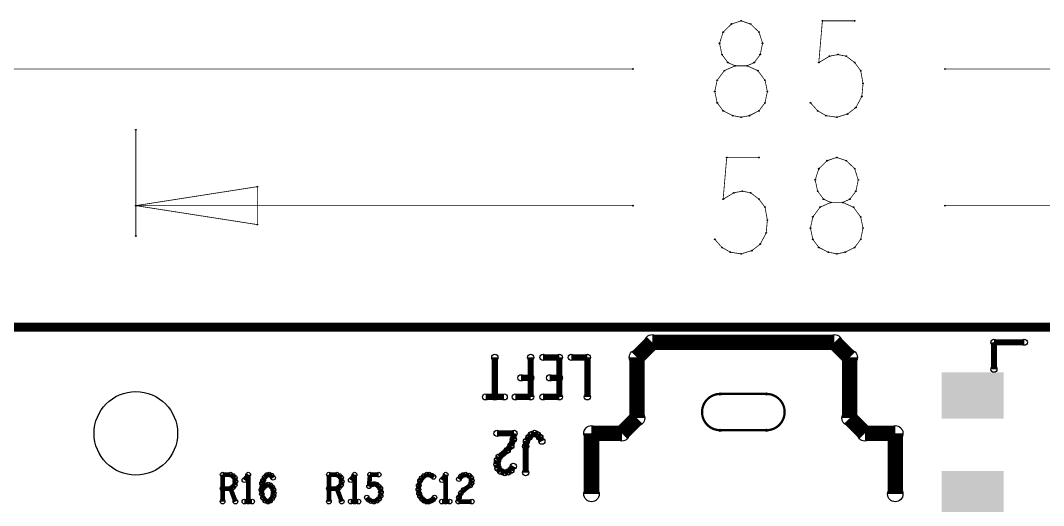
# Model space of a CAD drawing. Extents: x -18 to 115, y -16 to 67.
# Drawn here: x 19.7 to 53.38, y 49.62 to 65.6 of the extents above; entities that cross this region are included whole.
import ezdxf

# ---------------------------------------------------------------- set-up
doc = ezdxf.new("R2010")
doc.units = 0
doc.layers.get('0').update_dxf_attribs({"linetype": 'CONTINUOUS'})
for name, color, linetype in [('BOARD_ART', 7, 'CONTINUOUS'), ('DIMENSION_ART', 2, 'CONTINUOUS'), ('IVSTD1-2-1-2_DRL', 4, 'CONTINUOUS'), ('IVSTD_ROU', 1, 'CONTINUOUS'), ('PASTETOP_ART', 5, 'CONTINUOUS'), ('SILK_TOP_ART', 14, 'CONTINUOUS')]:
    doc.layers.add(name, color=color, linetype=linetype)

# ---------------------------------------------------------------- blocks, each defined once
blk = doc.blocks.new('ROUND_1')
blk.add_circle((0, 0), 0.0127)
blk = doc.blocks.new('RECTANGLE_42')
blk.add_solid([(1.016, 0.762), (1.016, -0.762), (-1.016, 0.762), (-1.016, -0.762)])
blk = doc.blocks.new('ROUND_52')
blk.add_circle((0, 0), 0.1)
blk = doc.blocks.new('ROUND_49')
blk.add_circle((0, 0), 0.102)
blk = doc.blocks.new('ROUND_51')
blk.add_circle((0, 0), 0.0762)
blk = doc.blocks.new('ROUND_28')
blk.add_circle((0, 0), 0.254)
blk = doc.blocks.new('ROUND_66')
blk.add_circle((0, 0), 0.0375)
blk = doc.blocks.new('ROUND_6')
blk.add_circle((0, 0), 1.375)

msp = doc.modelspace()

# ---------------------------------------------------------------- linework, layer by layer
at = {"layer": 'BOARD_ART', "const_width": 0.3}
msp.add_lwpolyline([(82, 55.5), (3, 55.5)], dxfattribs=at)
at = {"layer": 'DIMENSION_ART', "const_width": 0.0254}
for points in [[(42.8347, 65.2171), (43.1102, 65.4817)], [(43.1102, 65.4817), (43.4252, 65.5875)], [(43.4252, 65.5875), (43.7401, 65.4817)], [(43.7401, 65.4817), (44.0157, 65.2171)], [(45.9843, 64.2117), (46.1024, 65.5875)], [(46.1024, 65.5875), (47.1653, 65.5875)], [(42.7165, 64.8466), (42.8347, 65.2171)], [(44.0157, 65.2171), (44.1339, 64.8466)], [(42.7952, 64.4762), (42.7165, 64.8466)], [(44.1339, 64.8466), (44.0551, 64.4762)], [(42.9921, 64.2117), (42.7952, 64.4762)], [(44.0551, 64.4762), (43.8583, 64.2117)], [(46.3386, 64.4233), (45.9843, 64.2117)], [(46.6142, 64.4762), (46.3386, 64.4233)], [(46.8897, 64.4233), (46.6142, 64.4762)], [(47.1653, 64.2117), (46.8897, 64.4233)], [(39.8629, 64), (0, 64)], [(43.2284, 64.1059), (42.874, 63.947)], [(43.2284, 64.1059), (42.9921, 64.2117)], [(43.622, 64.1059), (43.2284, 64.1059)], [(43.622, 64.1059), (43.2284, 64.1059)], [(43.8583, 64.2117), (43.622, 64.1059)], [(43.9764, 63.947), (43.622, 64.1059)], [(47.3622, 63.947), (47.1653, 64.2117)], [(50.1371, 64), (85, 64)], [(42.874, 63.947), (42.6378, 63.6295)], [(44.2126, 63.6295), (43.9764, 63.947)], [(47.4409, 63.5237), (47.3622, 63.947)], [(42.6378, 63.6295), (42.5591, 63.2592)], [(44.2913, 63.2592), (44.2126, 63.6295)], [(47.4016, 63.1004), (47.4409, 63.5237)], [(42.5591, 63.2592), (42.6378, 62.8886)], [(44.2126, 62.8886), (44.2913, 63.2592)], [(47.2047, 62.7299), (47.4016, 63.1004)], [(42.6378, 62.8886), (42.8347, 62.6241)], [(44.0157, 62.6241), (44.2126, 62.8886)], [(45.7087, 62.8886), (45.9448, 62.6241)], [(46.9292, 62.5183), (47.2047, 62.7299)], [(42.8347, 62.6241), (43.1496, 62.4654)], [(43.1496, 62.4654), (43.4252, 62.4125)], [(43.4252, 62.4125), (43.7008, 62.4654)], [(43.7008, 62.4654), (44.0157, 62.6241)], [(45.9448, 62.6241), (46.2204, 62.4654)], [(46.2204, 62.4654), (46.5748, 62.4125)], [(46.5748, 62.4125), (46.9292, 62.5183)], [(23.5, 58.5), (23.5, 62)], [(42.8347, 59.7117), (42.9528, 61.0875)], [(42.9528, 61.0875), (44.0157, 61.0875)], [(45.9843, 60.7171), (46.2598, 60.9817)], [(46.2598, 60.9817), (46.5748, 61.0875)], [(46.5748, 61.0875), (46.8897, 60.9817)], [(46.8897, 60.9817), (47.1653, 60.7171)], [(45.8661, 60.3466), (45.9843, 60.7171)], [(47.1653, 60.7171), (47.2835, 60.3466)], [(45.9448, 59.9762), (45.8661, 60.3466)], [(47.2835, 60.3466), (47.2047, 59.9762)], [(27.5, 60.125), (23.5, 59.5)], [(27.5, 58.875), (27.5, 60.125)], [(43.4646, 59.9762), (43.189, 59.9233)], [(43.7401, 59.9233), (43.4646, 59.9762)], [(46.1417, 59.7117), (45.9448, 59.9762)], [(47.2047, 59.9762), (47.0079, 59.7117)], [(43.189, 59.9233), (42.8347, 59.7117)], [(44.0157, 59.7117), (43.7401, 59.9233)], [(44.2126, 59.447), (44.0157, 59.7117)], [(46.378, 59.6059), (46.0236, 59.447)], [(46.378, 59.6059), (46.1417, 59.7117)], [(46.7716, 59.6059), (46.378, 59.6059)], [(46.7716, 59.6059), (46.378, 59.6059)], [(47.0079, 59.7117), (46.7716, 59.6059)], [(47.126, 59.447), (46.7716, 59.6059)], [(23.5, 59.5), (27.5, 58.875)], [(39.8629, 59.5), (23.5, 59.5)], [(44.2913, 59.0237), (44.2126, 59.447)], [(46.0236, 59.447), (45.7874, 59.1295)], [(47.3622, 59.1295), (47.126, 59.447)], [(50.1371, 59.5), (81.5, 59.5)], [(44.252, 58.6004), (44.2913, 59.0237)], [(45.7874, 59.1295), (45.7087, 58.7592)], [(47.4409, 58.7592), (47.3622, 59.1295)], [(44.0551, 58.2299), (44.252, 58.6004)], [(45.7087, 58.7592), (45.7874, 58.3886)], [(47.3622, 58.3886), (47.4409, 58.7592)], [(42.5591, 58.3886), (42.7952, 58.1241)], [(45.7874, 58.3886), (45.9843, 58.1241)], [(47.1653, 58.1241), (47.3622, 58.3886)], [(42.7952, 58.1241), (43.0708, 57.9654)], [(43.0708, 57.9654), (43.4252, 57.9125)], [(43.4252, 57.9125), (43.7796, 58.0183)], [(43.7796, 58.0183), (44.0551, 58.2299)], [(45.9843, 58.1241), (46.2992, 57.9654)], [(46.2992, 57.9654), (46.5748, 57.9125)], [(46.5748, 57.9125), (46.8504, 57.9654)], [(46.8504, 57.9654), (47.1653, 58.1241)]]:
    msp.add_lwpolyline(points, dxfattribs=at)
at = {"layer": 'IVSTD_ROU', "const_width": 0.075}
for points in [[(42.7379, 53.2974, 1), (42.7379, 52.1026)], [(44.2619, 52.1026, 1), (44.2619, 53.2974)]]:
    msp.add_lwpolyline(points, format="xyb", dxfattribs=at)
for points in [[(44.2619, 53.2974), (42.7379, 53.2974)], [(42.7379, 52.1026), (44.2619, 52.1026)]]:
    msp.add_lwpolyline(points, dxfattribs=at)
at = {"layer": 'SILK_TOP_ART'}
for points, const_width in [([(40, 54.5), (40.5, 55)], 0.508), ([(40.5, 55), (46.5, 55)], 0.508), ([(46.5, 55), (47, 54.5)], 0.508), ([(51.75, 54.1119), (51.75, 55)], 0.2), ([(51.75, 55), (52.75, 55)], 0.2), ([(35.319, 53.2), (35.319, 54.5)], 0.2032), ([(36.4993, 54.5), (36.4993, 53.2)], 0.2032), ([(36.9063, 54.5), (37.4397, 54.5)], 0.2032), ([(37.4397, 54.5), (37.4397, 53.2)], 0.2032), ([(38.3667, 54.5), (37.8333, 54.5)], 0.2032), ([(38.3667, 53.2), (38.3667, 54.5)], 0.2032), ([(40, 52.5), (40, 54.5)], 0.508), ([(47, 54.5), (47, 52.5)], 0.508), ([(36.1793, 53.8283), (36.4993, 53.8283)], 0.2032), ([(37.1197, 53.8283), (37.4397, 53.8283)], 0.2032), ([(35.6257, 53.2), (35.0123, 53.2)], 0.2032), ([(36.4993, 53.2), (35.9927, 53.2)], 0.2032), ([(37.4397, 53.2), (36.9063, 53.2)], 0.2032), ([(39.5, 52), (40, 52.5)], 0.508), ([(47, 52.5), (47.5, 52)], 0.508), ([(38.5, 50), (38.5, 52)], 0.508), ([(38.5, 52), (39.5, 52)], 0.508), ([(47.5, 52), (48.5, 52)], 0.508), ([(48.5, 52), (48.5, 50)], 0.508), ([(35.953, 52), (35.393, 52)], 0.2032), ([(35.8463, 51.5883), (35.9263, 51.805)], 0.2032), ([(35.9263, 51.805), (35.953, 52)], 0.2032), ([(36.44, 51.87), (36.36, 51.74)], 0.2032), ([(36.52, 51.9567), (36.44, 51.87)], 0.2032), ([(36.6267, 52), (36.52, 51.9567)], 0.2032), ([(36.72, 51.9567), (36.6267, 52)], 0.2032), ([(36.8, 51.87), (36.72, 51.9567)], 0.2032), ([(36.8667, 51.74), (36.8, 51.87)], 0.2032), ([(35.4597, 51.22), (35.7263, 51.4367)], 0.2032), ([(35.7263, 51.4367), (35.8463, 51.5883)], 0.2032), ([(36.36, 51.74), (36.3333, 51.5667)], 0.2032), ([(36.3333, 51.5667), (36.3333, 50.7)], 0.2032), ([(35.393, 50.9816), (35.4063, 51.1117)], 0.2032), ([(35.4063, 51.1117), (35.4597, 51.22)], 0.2032), ([(35.4197, 50.8517), (35.393, 50.9816)], 0.2032), ([(35.513, 50.7433), (35.4197, 50.8517)], 0.2032), ([(35.8463, 50.7867), (35.753, 50.7217)], 0.2032), ([(35.9263, 50.9167), (35.8463, 50.7867)], 0.2032), ([(26.3558, 49.75), (26.3558, 50.639)], 0.1524), ([(26.3558, 50.639), (26.6204, 50.639)], 0.1524), ([(26.6204, 50.639), (26.7051, 50.5945)], 0.1524), ([(26.7051, 50.5945), (26.758, 50.5353)], 0.1524), ([(26.758, 50.5353), (26.7792, 50.4167)], 0.1524), ([(27.2025, 50.639), (27.0755, 50.4612)], 0.1524), ([(27.2025, 49.75), (27.2025, 50.639)], 0.1524), ([(27.6576, 50.3426), (27.6893, 50.4464)], 0.1524), ([(27.6893, 50.4464), (27.7422, 50.5501)], 0.1524), ([(27.7422, 50.5501), (27.8163, 50.6242)], 0.1524), ([(27.8163, 50.6242), (27.8904, 50.639)], 0.1524), ([(27.8904, 50.639), (27.9645, 50.6094)], 0.1524), ([(27.9645, 50.6094), (28.0174, 50.5353)], 0.1524), ([(29.8558, 49.75), (29.8558, 50.639)], 0.1524), ([(29.8558, 50.639), (30.1204, 50.639)], 0.1524), ([(30.1204, 50.639), (30.2051, 50.5945)], 0.1524), ([(30.2051, 50.5945), (30.258, 50.5353)], 0.1524), ([(30.258, 50.5353), (30.2792, 50.4167)], 0.1524), ([(30.7025, 50.639), (30.5755, 50.4612)], 0.1524), ([(30.7025, 49.75), (30.7025, 50.639)], 0.1524), ([(31.1788, 50.2538), (31.2105, 50.639)], 0.1524), ([(31.2105, 50.639), (31.4962, 50.639)], 0.1524), ([(32.9088, 50.5205), (32.8558, 50.4316)], 0.1524), ([(32.9828, 50.5945), (32.9088, 50.5205)], 0.1524), ([(33.0781, 50.639), (32.9828, 50.5945)], 0.1524), ([(33.1628, 50.639), (33.0781, 50.639)], 0.1524), ([(33.2368, 50.6094), (33.1628, 50.639)], 0.1524), ([(33.3003, 50.5649), (33.2368, 50.6094)], 0.1524), ([(33.7025, 50.639), (33.5755, 50.4612)], 0.1524), ([(33.7025, 49.75), (33.7025, 50.639)], 0.1524), ([(34.1364, 50.4908), (34.1999, 50.5797)], 0.1524), ([(34.1999, 50.5797), (34.274, 50.6242)], 0.1524), ([(34.274, 50.6242), (34.3587, 50.639)], 0.1524), ([(34.3587, 50.639), (34.4645, 50.6094)], 0.1524), ([(34.4645, 50.6094), (34.5386, 50.5353)], 0.1524), ([(34.5386, 50.5353), (34.5598, 50.4464)], 0.1524), ([(34.5598, 50.4464), (34.5492, 50.3575)], 0.1524), ([(35.6463, 50.7), (35.513, 50.7433)], 0.2032), ([(35.753, 50.7217), (35.6463, 50.7)], 0.2032), ([(26.6204, 50.1797), (26.3558, 50.1797)], 0.1524), ([(26.6945, 50.2241), (26.6204, 50.1797)], 0.1524), ([(26.6204, 50.1797), (26.7792, 49.75)], 0.1524), ([(26.758, 50.2982), (26.6945, 50.2241)], 0.1524), ([(26.7792, 50.4167), (26.758, 50.2982)], 0.1524), ([(27.6364, 50.15), (27.6576, 50.3426)], 0.1524), ([(27.6364, 50.1204), (27.7105, 50.2241)], 0.1524), ([(27.647, 50.0019), (27.6364, 50.15)], 0.1524), ([(27.7105, 50.2241), (27.774, 50.2834)], 0.1524), ([(27.774, 50.2834), (27.8587, 50.313)], 0.1524), ([(27.8587, 50.313), (27.9328, 50.2834)], 0.1524), ([(27.9328, 50.2834), (27.9857, 50.2241)], 0.1524), ([(27.9857, 50.2241), (28.028, 50.1352)], 0.1524), ([(28.028, 50.1352), (28.0386, 50.0315)], 0.1524), ([(30.1204, 50.1797), (29.8558, 50.1797)], 0.1524), ([(30.1945, 50.2241), (30.1204, 50.1797)], 0.1524), ([(30.1204, 50.1797), (30.2792, 49.75)], 0.1524), ([(30.258, 50.2982), (30.1945, 50.2241)], 0.1524), ([(30.2792, 50.4167), (30.258, 50.2982)], 0.1524), ([(31.274, 50.313), (31.1788, 50.2538)], 0.1524), ([(31.3481, 50.3278), (31.274, 50.313)], 0.1524), ([(31.4222, 50.313), (31.3481, 50.3278)], 0.1524), ([(31.4962, 50.2538), (31.4222, 50.313)], 0.1524), ([(31.5492, 50.1797), (31.4962, 50.2538)], 0.1524), ([(31.5703, 50.0611), (31.5492, 50.1797)], 0.1524), ([(32.8135, 50.2834), (32.8029, 50.15)], 0.1524), ([(32.8029, 50.15), (32.8241, 50.0167)], 0.1524), ([(32.8558, 50.4316), (32.8135, 50.2834)], 0.1524), ([(34.2952, 50.1352), (34.1999, 50.0315)], 0.1524), ([(34.5068, 50.2834), (34.2952, 50.1352)], 0.1524), ([(34.5492, 50.3575), (34.5068, 50.2834)], 0.1524), ([(27.6893, 49.8685), (27.647, 50.0019)], 0.1524), ([(27.7634, 49.7796), (27.6893, 49.8685)], 0.1524), ([(27.8481, 49.75), (27.7634, 49.7796)], 0.1524), ([(27.9222, 49.7796), (27.8481, 49.75)], 0.1524), ([(27.9857, 49.8537), (27.9222, 49.7796)], 0.1524), ([(28.028, 49.9426), (27.9857, 49.8537)], 0.1524), ([(28.0386, 50.0315), (28.028, 49.9426)], 0.1524), ([(31.1047, 49.8833), (31.1682, 49.8093)], 0.1524), ([(31.1682, 49.8093), (31.2422, 49.7648)], 0.1524), ([(31.3375, 49.75), (31.4328, 49.7796)], 0.1524), ([(31.4328, 49.7796), (31.5068, 49.8389)], 0.1524), ([(31.5068, 49.8389), (31.5598, 49.9426)], 0.1524), ([(31.5598, 49.9426), (31.5703, 50.0611)], 0.1524), ([(32.8241, 50.0167), (32.8558, 49.9278)], 0.1524), ([(32.8558, 49.9278), (32.9193, 49.8389)], 0.1524), ([(32.9193, 49.8389), (32.9934, 49.7796)], 0.1524), ([(32.9934, 49.7796), (33.0675, 49.75)], 0.1524), ([(33.1416, 49.75), (33.2157, 49.7796)], 0.1524), ([(33.2157, 49.7796), (33.2792, 49.8241)], 0.1524), ([(33.2792, 49.8241), (33.3321, 49.8833)], 0.1524), ([(34.1364, 49.8833), (34.1152, 49.75)], 0.1524), ([(34.1999, 50.0315), (34.1364, 49.8833)], 0.1524), ([(27.0755, 49.75), (27.3295, 49.75)], 0.1524), ([(30.5755, 49.75), (30.8295, 49.75)], 0.1524), ([(31.2422, 49.7648), (31.3375, 49.75)], 0.1524), ([(33.0675, 49.75), (33.1416, 49.75)], 0.1524), ([(33.5755, 49.75), (33.8295, 49.75)], 0.1524), ([(34.1152, 49.75), (34.5598, 49.75)], 0.1524)]:
    msp.add_lwpolyline(points, dxfattribs=dict(at, const_width=const_width))

# ---------------------------------------------------------------- block references
at = {"layer": 'DIMENSION_ART'}
for p in [(43.1102, 65.4817), (43.4252, 65.5875), (43.7401, 65.4817), (46.1024, 65.5875), (47.1653, 65.5875), (42.8347, 65.2171), (44.0157, 65.2171), (42.7165, 64.8466), (44.1339, 64.8466), (42.7952, 64.4762), (44.0551, 64.4762), (46.3386, 64.4233), (46.6142, 64.4762), (46.8897, 64.4233), (39.8629, 64), (42.9921, 64.2117), (43.2284, 64.1059), (43.2284, 64.1059), (43.622, 64.1059), (43.622, 64.1059), (43.8583, 64.2117), (45.9843, 64.2117), (47.1653, 64.2117), (50.1371, 64), (42.874, 63.947), (43.9764, 63.947), (47.3622, 63.947), (42.6378, 63.6295), (44.2126, 63.6295), (47.4409, 63.5237), (42.5591, 63.2592), (44.2913, 63.2592), (47.4016, 63.1004), (42.6378, 62.8886), (44.2126, 62.8886), (45.7087, 62.8886), (47.2047, 62.7299), (42.8347, 62.6241), (43.1496, 62.4654), (43.4252, 62.4125), (43.4252, 62.4125), (43.7008, 62.4654), (44.0157, 62.6241), (45.9448, 62.6241), (46.2204, 62.4654), (46.5748, 62.4125), (46.9292, 62.5183), (23.5, 62), (42.9528, 61.0875), (44.0157, 61.0875), (46.2598, 60.9817), (46.5748, 61.0875), (46.8897, 60.9817), (45.9843, 60.7171), (47.1653, 60.7171), (45.8661, 60.3466), (47.2835, 60.3466), (27.5, 60.125), (27.5, 60.125), (43.4646, 59.9762), (45.9448, 59.9762), (47.2047, 59.9762), (42.8347, 59.7117), (43.189, 59.9233), (43.7401, 59.9233), (44.0157, 59.7117), (46.1417, 59.7117), (46.378, 59.6059), (46.378, 59.6059), (46.7716, 59.6059), (46.7716, 59.6059), (47.0079, 59.7117), (23.5, 59.5), (23.5, 59.5), (39.8629, 59.5), (44.2126, 59.447), (46.0236, 59.447), (47.126, 59.447), (50.1371, 59.5), (44.2913, 59.0237), (45.7874, 59.1295), (47.3622, 59.1295), (27.5, 58.875), (44.252, 58.6004), (45.7087, 58.7592), (47.4409, 58.7592), (23.5, 58.5), (42.5591, 58.3886), (45.7874, 58.3886), (47.3622, 58.3886), (42.7952, 58.1241), (43.0708, 57.9654), (43.7796, 58.0183), (44.0551, 58.2299), (45.9843, 58.1241), (46.2992, 57.9654), (46.8504, 57.9654), (47.1653, 58.1241), (43.4252, 57.9125), (46.5748, 57.9125), (46.5748, 57.9125)]:
    msp.add_blockref('ROUND_1', p, dxfattribs=at)
at = {"layer": 'IVSTD1-2-1-2_DRL'}
msp.add_blockref('ROUND_6', (23.5, 52), dxfattribs=at)
msp.add_blockref('ROUND_6', (23.5, 52), dxfattribs=at)
at = {"layer": 'IVSTD_ROU'}
for p in [(42.7379, 53.2974), (42.7379, 53.2974), (44.2619, 53.2974), (44.2619, 53.2974), (42.7379, 52.1026), (42.7379, 52.1026), (44.2619, 52.1026), (44.2619, 52.1026)]:
    msp.add_blockref('ROUND_66', p, dxfattribs=at)
at = {"layer": 'PASTETOP_ART'}
for p in [(51.05, 53.25), (51.05, 50)]:
    msp.add_blockref('RECTANGLE_42', p, dxfattribs=at)
at = {"layer": 'SILK_TOP_ART'}
for name, p in [('ROUND_28', (40.5, 55)), ('ROUND_28', (46.5, 55)), ('ROUND_52', (51.75, 55)), ('ROUND_52', (52.75, 55)), ('ROUND_49', (35.319, 54.5)), ('ROUND_49', (36.4993, 54.5)), ('ROUND_49', (36.9063, 54.5)), ('ROUND_49', (37.4397, 54.5)), ('ROUND_49', (37.8333, 54.5)), ('ROUND_49', (38.3667, 54.5)), ('ROUND_28', (40, 54.5)), ('ROUND_28', (47, 54.5)), ('ROUND_49', (36.1793, 53.8283)), ('ROUND_49', (36.4993, 53.8283)), ('ROUND_49', (37.1197, 53.8283)), ('ROUND_49', (37.4397, 53.8283)), ('ROUND_52', (51.75, 54.1119)), ('ROUND_49', (35.0123, 53.2)), ('ROUND_49', (35.319, 53.2)), ('ROUND_49', (35.6257, 53.2)), ('ROUND_49', (35.9927, 53.2)), ('ROUND_49', (36.4993, 53.2)), ('ROUND_49', (36.9063, 53.2)), ('ROUND_49', (37.4397, 53.2)), ('ROUND_49', (38.3667, 53.2)), ('ROUND_28', (40, 52.5)), ('ROUND_28', (47, 52.5)), ('ROUND_28', (38.5, 52)), ('ROUND_28', (39.5, 52)), ('ROUND_28', (47.5, 52)), ('ROUND_28', (48.5, 52)), ('ROUND_49', (35.393, 52)), ('ROUND_49', (35.9263, 51.805)), ('ROUND_49', (35.953, 52)), ('ROUND_49', (36.44, 51.87)), ('ROUND_49', (36.52, 51.9567)), ('ROUND_49', (36.6267, 52)), ('ROUND_49', (36.72, 51.9567)), ('ROUND_49', (36.8, 51.87)), ('ROUND_49', (35.7263, 51.4367)), ('ROUND_49', (35.8463, 51.5883)), ('ROUND_49', (36.3333, 51.5667)), ('ROUND_49', (36.36, 51.74)), ('ROUND_49', (36.8667, 51.74)), ('ROUND_49', (35.4063, 51.1117)), ('ROUND_49', (35.4597, 51.22)), ('ROUND_49', (35.393, 50.9816)), ('ROUND_49', (35.4197, 50.8517)), ('ROUND_49', (35.8463, 50.7867)), ('ROUND_49', (35.9263, 50.9167)), ('ROUND_51', (26.3558, 50.639)), ('ROUND_51', (26.6204, 50.639)), ('ROUND_51', (26.7051, 50.5945)), ('ROUND_51', (26.758, 50.5353)), ('ROUND_51', (27.0755, 50.4612)), ('ROUND_51', (27.2025, 50.639)), ('ROUND_51', (27.6893, 50.4464)), ('ROUND_51', (27.7422, 50.5501)), ('ROUND_51', (27.8163, 50.6242)), ('ROUND_51', (27.8904, 50.639)), ('ROUND_51', (27.9645, 50.6094)), ('ROUND_51', (28.0174, 50.5353)), ('ROUND_51', (29.8558, 50.639)), ('ROUND_51', (30.1204, 50.639)), ('ROUND_51', (30.2051, 50.5945)), ('ROUND_51', (30.258, 50.5353)), ('ROUND_51', (30.5755, 50.4612)), ('ROUND_51', (30.7025, 50.639)), ('ROUND_51', (31.2105, 50.639)), ('ROUND_51', (31.4962, 50.639)), ('ROUND_51', (32.9088, 50.5205)), ('ROUND_51', (32.9828, 50.5945)), ('ROUND_51', (33.0781, 50.639)), ('ROUND_51', (33.1628, 50.639)), ('ROUND_51', (33.2368, 50.6094)), ('ROUND_51', (33.3003, 50.5649)), ('ROUND_51', (33.5755, 50.4612)), ('ROUND_51', (33.7025, 50.639)), ('ROUND_51', (34.1364, 50.4908)), ('ROUND_51', (34.1999, 50.5797)), ('ROUND_51', (34.274, 50.6242)), ('ROUND_51', (34.3587, 50.639)), ('ROUND_51', (34.4645, 50.6094)), ('ROUND_51', (34.5386, 50.5353)), ('ROUND_51', (34.5598, 50.4464)), ('ROUND_49', (35.513, 50.7433)), ('ROUND_49', (35.6463, 50.7)), ('ROUND_49', (35.753, 50.7217)), ('ROUND_49', (36.3333, 50.7)), ('ROUND_51', (26.3558, 50.1797)), ('ROUND_51', (26.6204, 50.1797)), ('ROUND_51', (26.6204, 50.1797)), ('ROUND_51', (26.6945, 50.2241)), ('ROUND_51', (26.758, 50.2982)), ('ROUND_51', (26.7792, 50.4167)), ('ROUND_51', (27.6364, 50.15)), ('ROUND_51', (27.6364, 50.1204)), ('ROUND_51', (27.6576, 50.3426)), ('ROUND_51', (27.7105, 50.2241)), ('ROUND_51', (27.774, 50.2834)), ('ROUND_51', (27.8587, 50.313)), ('ROUND_51', (27.9328, 50.2834)), ('ROUND_51', (27.9857, 50.2241)), ('ROUND_51', (28.028, 50.1352)), ('ROUND_51', (29.8558, 50.1797)), ('ROUND_51', (30.1204, 50.1797)), ('ROUND_51', (30.1204, 50.1797)), ('ROUND_51', (30.1945, 50.2241)), ('ROUND_51', (30.258, 50.2982)), ('ROUND_51', (30.2792, 50.4167)), ('ROUND_51', (31.1788, 50.2538)), ('ROUND_51', (31.274, 50.313)), ('ROUND_51', (31.3481, 50.3278)), ('ROUND_51', (31.4222, 50.313)), ('ROUND_51', (31.4962, 50.2538)), ('ROUND_51', (31.5492, 50.1797)), ('ROUND_51', (32.8029, 50.15)), ('ROUND_51', (32.8135, 50.2834)), ('ROUND_51', (32.8558, 50.4316)), ('ROUND_51', (34.2952, 50.1352)), ('ROUND_51', (34.5068, 50.2834)), ('ROUND_51', (34.5492, 50.3575)), ('ROUND_28', (38.5, 50)), ('ROUND_28', (48.5, 50)), ('ROUND_51', (27.647, 50.0019)), ('ROUND_51', (27.6893, 49.8685)), ('ROUND_51', (27.7634, 49.7796)), ('ROUND_51', (27.9222, 49.7796)), ('ROUND_51', (27.9857, 49.8537)), ('ROUND_51', (28.028, 49.9426)), ('ROUND_51', (28.0386, 50.0315)), ('ROUND_51', (31.1047, 49.8833)), ('ROUND_51', (31.1682, 49.8093)), ('ROUND_51', (31.4328, 49.7796)), ('ROUND_51', (31.5068, 49.8389)), ('ROUND_51', (31.5598, 49.9426)), ('ROUND_51', (31.5703, 50.0611)), ('ROUND_51', (32.8241, 50.0167)), ('ROUND_51', (32.8558, 49.9278)), ('ROUND_51', (32.9193, 49.8389)), ('ROUND_51', (32.9934, 49.7796)), ('ROUND_51', (33.2157, 49.7796)), ('ROUND_51', (33.2792, 49.8241)), ('ROUND_51', (33.3321, 49.8833)), ('ROUND_51', (34.1364, 49.8833)), ('ROUND_51', (34.1999, 50.0315)), ('ROUND_51', (26.3558, 49.75)), ('ROUND_51', (26.7792, 49.75)), ('ROUND_51', (27.0755, 49.75)), ('ROUND_51', (27.2025, 49.75)), ('ROUND_51', (27.3295, 49.75)), ('ROUND_51', (27.8481, 49.75)), ('ROUND_51', (29.8558, 49.75)), ('ROUND_51', (30.2792, 49.75)), ('ROUND_51', (30.5755, 49.75)), ('ROUND_51', (30.7025, 49.75)), ('ROUND_51', (30.8295, 49.75)), ('ROUND_51', (31.2422, 49.7648)), ('ROUND_51', (31.3375, 49.75)), ('ROUND_51', (33.0675, 49.75)), ('ROUND_51', (33.1416, 49.75)), ('ROUND_51', (33.5755, 49.75)), ('ROUND_51', (33.7025, 49.75)), ('ROUND_51', (33.8295, 49.75)), ('ROUND_51', (34.1152, 49.75)), ('ROUND_51', (34.5598, 49.75))]:
    msp.add_blockref(name, p, dxfattribs=at)

doc.saveas('drawing.dxf')
